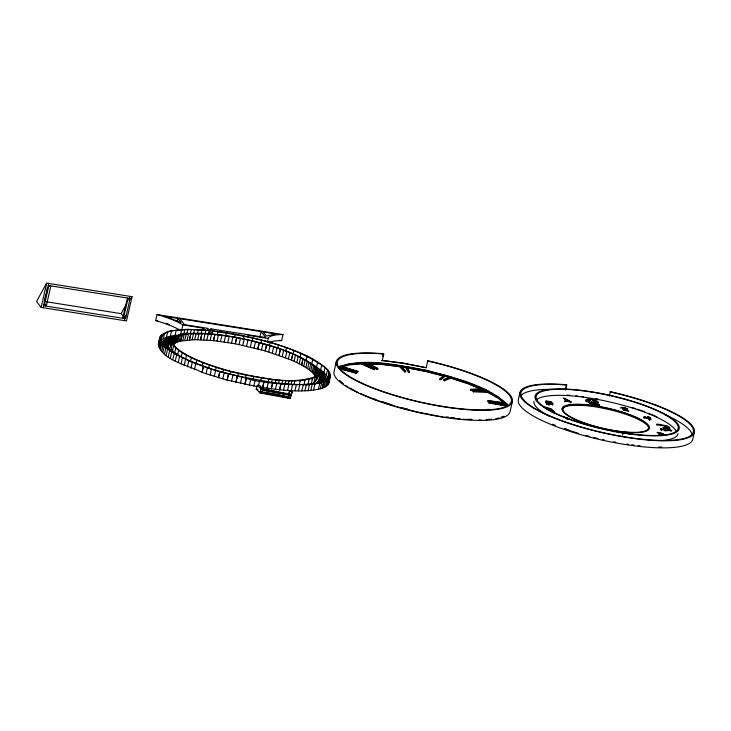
<?xml version="1.0" encoding="UTF-8"?>
<svg xmlns="http://www.w3.org/2000/svg" width="731" height="731" viewBox="0 0 731 731"><rect width="100%" height="100%" fill="white"/><g stroke="black" fill="none" stroke-linecap="round" stroke-linejoin="round"><path stroke-width="1.1" d="M610.312 391.697L610.275 391.944A88.387 20.632 12.8 0 1 687.14 437.467A88.387 20.632 12.8 0 1 549.328 415.692A88.387 20.632 12.8 0 1 566.726 385.063L566.242 384.734A89.456 20.879 12.8 0 0 548.625 415.729A89.456 20.879 12.8 0 0 688.109 437.768A89.456 20.879 12.8 0 0 610.312 391.697L609.352 395.992M173.229 340.034C172.297 347.846 181.909 351.629 187.255 355.239C201.062 362.512 216.001 367.327 231.023 371.385C257.879 376.995 287.1 385.575 314.129 377.095C321.539 373.011 313.837 364.952 308.985 362.512C291.66 351.492 271.53 345.9 251.802 340.884C235.437 337.082 218.779 334.286 201.966 333.647C192.682 334.506 177.003 331.317 172.772 342.053M307.925 356.317C378.009 394.356 263.644 385.429 246.237 378.219L215.636 370.352L188.781 360.721L176.664 354.91L167.536 349.19L161.798 343.826L159.705 339.029L160.062 336.918L161.35 335.026L166.65 331.984L170.615 330.869L187.163 329.279L209.404 330.412M208.719 334.761L209.642 330.714C198.54 329.681 187.31 329.06 176.208 330.375C169.4 330.366 155.831 335.428 162.83 343.999C192.947 369.374 234.651 375.57 272.307 382.45C287.694 384.223 303.456 385.831 318.817 382.943C327.515 383.053 333.756 373.038 325.085 367.547C292.574 344.246 251.382 336.863 212.575 331.052L210.866 328.84L209.715 333.903M176.756 354.8C162.264 344.73 176.674 331.289 190.051 333.446C205.639 332.642 221.21 334.688 236.524 337.411C262.475 342.821 289.238 349.116 311.689 363.81C323.093 368.863 318.076 385.995 305.896 384.935M170.734 346.668L172.187 339.805M316.971 379.398L318.424 372.527M260.428 387.202L279.525 389.797C290.819 390.857 302.241 391.505 313.544 390.162C318.972 389.029 328.466 388.289 329.224 381.18M426.21 367.72L403.338 363.088L381.756 360.41L403.567 363.389L426.21 367.72L427.772 360.785A90.26 21.071 12.8 0 1 505.916 407.249A90.26 21.071 12.8 0 1 365.089 384.899A90.26 21.071 12.8 0 1 383.272 353.722L383.757 354.051L382.24 360.748M427.772 360.785L427.736 361.032A89.191 20.824 12.8 0 1 504.957 406.948A89.191 20.824 12.8 0 1 365.783 384.853A89.191 20.824 12.8 0 1 383.757 354.051M282.541 396.586L288.124 397.828L289.485 391.158L292.153 391.752L290.061 398.514L260.181 392.995L256.088 389.038L256.599 388.335M288.352 396.814L288.8 394.192L262.137 389.139M288.124 397.828L289.485 391.158M291.276 395.553L261.908 390.144M257.157 386.644L227.067 380.074L201.994 372.435C189.722 365.061 151.436 359.022 160.062 336.918M41.155 307.404L46.665 283.125L132.019 296.676L126.5 320.955L41.155 307.404L36.55 301.446L46.665 283.125M44.134 302.232L46.053 293.78M46.537 291.669L47.497 287.447M43.184 307.724L48.703 283.445M44.564 304.279L48.703 286.068L48.246 285.474L129.524 298.376L129.99 298.97L125.851 317.181L124.928 318.606L43.641 305.704L44.564 304.279L46.601 304.599L50.731 286.388L50.275 285.794M123.813 316.861L127.952 298.65L127.496 298.056L122.671 317.985L123.813 316.861L125.851 317.181M124.471 320.635L125.659 315.417M129.04 300.505L129.99 296.357M180.009 330.101A44.984 10.499 12.8 0 0 155.657 320.617L157.037 314.54L283.025 334.542L281.645 340.619A44.984 10.499 12.8 0 0 269.264 342.41M158.325 345.096L159.888 337.987M159.321 342.053L160.701 335.986M158.627 346.266L160.007 340.198M160.884 337.046L161.35 335.026M160.4 340.207L161.094 337.174M158.91 347.408L160.29 341.34M162.355 335.31L161.213 340.363C167.152 335.593 175.303 335.374 182.576 334.835M159.678 348.669L161.058 342.592M160.418 349.893L161.798 343.826M162.282 342.081L162.054 343.095L168.971 344.785L169.199 343.78L162.282 342.081L161.752 343.369L168.724 344.959L169.199 343.78M163.379 338.736L164.53 333.674M163.817 340.335L163.58 341.34L170.378 343.186L170.606 342.181L163.817 340.335L162.693 341.468L169.583 343.223L170.606 342.181M161.652 351.218L163.031 345.151M162.849 352.516L164.228 346.448M171.867 340.509L166.22 338.818L165.992 339.833L172.58 341.806M166.44 337.356L167.591 332.303M164.521 353.905L165.9 347.837M173.695 338.956L169.482 337.567L169.254 338.581L172.415 339.613M170.341 336.251L171.493 331.198M166.156 355.266L167.536 349.19M162.638 344.264L168.623 345.58L168.386 346.595L164.402 345.717M163.899 346.604L168.861 347.563L168.633 348.577L166.65 348.194M168.267 356.691L169.647 350.624M169.702 350.716L169.93 349.71L167.975 349.381M175.559 337.302L173.567 336.58L173.338 337.594L171.465 338.005M177.13 321.402L177.816 318.369L165.343 316.386L181.05 322.554L177.816 318.369M171.246 348.65L172.388 343.597L171.886 341.615M172.845 343.296L173.768 339.248M172.918 344.529L174.316 338.435L172.936 344.502L177.377 341.953L180.767 340.993L194.775 339.65L213.571 340.609L235.218 343.744L265.125 350.816L291.349 360.017L301.611 364.933L309.341 369.767L312.183 372.116L315.509 376.438L316.879 370.334M175.056 335.438L176.208 330.375M170.314 358.089L171.694 352.022M173.859 343.817L175.239 337.749M172.543 350.779L173.695 345.726L172.388 343.597M174.773 343.131L176.18 337.046M176.098 342.528L177.478 336.461M172.836 359.551L174.216 353.484M174.627 353.036L175.778 347.974L173.695 345.726M179.077 341.468L180.456 335.401M180.53 334.908L181.672 329.845M181.736 329.983L182.878 324.92A44.984 10.499 12.8 0 0 157.037 314.54M175.285 360.977L176.664 354.91M177.469 355.385L178.62 350.332L175.778 347.974M180.721 341.002L182.092 334.935M180.767 340.993L182.147 334.926M183.609 334.798L184.751 329.736M182.759 340.646L184.139 334.579M178.181 362.448L179.561 356.381M184.742 340.299L186.186 334.222M181.27 356.801L182.193 352.753L178.62 350.332M186.688 334.679L187.83 329.617M181.005 363.883L182.384 357.815M187.118 340.07L188.497 334.003M190.316 333.701L191.23 329.654M189.42 339.851L190.8 333.775M189.493 339.842L190.873 333.775M184.249 365.354L186.451 355.229L182.193 352.753M192.098 339.751L193.477 333.683M193.706 333.738L194.629 329.69M187.41 366.788L188.781 360.721M194.693 339.65L196.155 333.583M190.444 361.772L191.358 357.724L186.451 355.229M197.379 333.921L198.302 329.882M190.965 368.232L192.344 362.165M197.644 339.687L199.024 333.61M201.052 334.113L201.975 330.065M200.504 339.714L201.884 333.638M202.725 330.165L203.181 328.146L182.878 324.92M200.586 339.714L201.966 333.647M194.428 369.648L195.807 363.581M196.164 363.243L196.858 360.209L191.358 357.724M203.693 339.869L205.073 333.802M205.192 333.427L205.877 330.394M206.782 340.025L208.253 333.966M208.71 333.446L209.176 331.417M202.185 365.701L202.88 362.667L196.858 360.209M201.994 372.435L203.373 366.368L202.085 372.472M210.181 340.317L212.337 330.75L217.719 331.381A87.51 20.431 12.8 0 1 244.072 335.922C263.626 340.134 282.979 345.608 301.437 353.384M211.88 334.085L212.575 331.052M213.47 340.591L214.85 334.524M206.051 373.797L207.43 367.73M213.571 340.609L214.951 334.533M208.673 368.086L209.368 365.052L202.88 362.667M217.308 334.716L218.002 331.682M217.034 341.011L218.414 334.944M210.117 375.158L211.387 369.054M220.488 341.414L221.968 335.355M215.554 370.398L216.248 367.355L209.368 365.052M214.256 376.419L215.636 370.352M224.179 341.944L225.559 335.876M225.815 335.949L226.5 332.916M218.405 377.68L219.784 371.613M218.505 377.708L219.885 371.64M227.761 342.464L229.251 336.415M222.754 372.582L223.439 369.548L216.248 367.355M222.791 378.896L224.17 372.819M231.544 343.113L232.924 337.046M234.523 337.448L235.208 334.414M235.218 343.744L236.588 337.676M227.067 380.074L228.447 374.007M235.318 343.762L236.698 337.695M227.177 380.102L228.556 374.034M230.192 374.637L230.877 371.604L223.439 369.548M239.037 344.502L240.417 338.435M231.553 381.198L232.933 375.122M243.341 339.202L244.026 336.159M242.756 345.242L244.245 339.193M237.301 376.218L235.921 382.286L237.411 376.246M237.776 376.538L238.47 373.495L230.877 371.604M246.594 346.092L247.964 340.025M240.444 383.3L241.824 377.233M250.422 346.951L251.692 340.856M252.168 341.176L252.862 338.142M245.442 378.247L246.128 375.213L275.843 379.928L289.01 380.833L300.258 380.696L312.484 378.567L317.026 375.962L318.122 374.336M244.858 384.287L246.237 378.219M244.967 384.314L246.347 378.238M254.105 347.874L255.484 341.806M259.752 337.658L261.131 331.591L179.853 318.689L184.45 324.646L207.814 328.356L209.642 330.714M249.381 385.182L250.76 379.115M257.796 348.797L259.176 342.729M257.906 348.824L259.286 342.757M260.912 343.36L261.607 340.326M253.09 379.764L253.785 376.73M261.515 349.82L262.895 343.753M253.785 386.059L255.274 380.01M262.191 391.971L262.877 388.938L259.852 385.666L257.285 385.301L256.371 389.34L258.08 389.596M265.125 350.816L266.504 344.749M265.234 350.853L266.614 344.776M267.308 342.519L268.231 338.471A44.984 10.499 12.8 0 1 283.025 334.542M258.482 385.813L259.624 380.76M260.656 381.061L261.342 378.028M269.474 345.726L270.168 342.693M268.725 351.913L270.105 345.845M259.953 392.693L260.876 388.645L257.285 385.301M260.181 392.995L260.181 391.679L275.121 394.055L290.435 397.28L290.061 398.514M262.603 387.576L263.982 381.509M262.703 387.594L264.083 381.518M272.325 353.009L273.604 346.905M262.548 389.979L264.695 390.29L264.924 389.276L289.293 394.046M264.869 390.573L265.106 389.568M268.03 382.139L268.725 379.106M266.961 388.207L268.341 382.139M275.66 354.133L277.04 348.057M277.771 348.248L278.456 345.215M267.509 394.055L267.738 393.04L290.289 397.509M264.695 390.29L269.054 391.039L269.282 390.025M271.594 382.551L272.288 379.517M271.21 388.828L272.69 382.77L271.311 388.837M279.004 355.248L280.384 349.18M279.105 355.284L280.485 349.208M275.158 382.962L275.843 379.928M269.054 391.039L273.513 391.807L273.741 390.793M273.577 392.072L273.814 391.067M282.248 356.445L283.628 350.377M275.423 389.321L276.802 383.254M275.066 395.352L275.304 394.347M285.693 350.898L286.378 347.865M278.548 383.254L279.242 380.221M285.492 357.642L286.78 351.538M278.155 391.67L277.926 392.684L273.513 391.807M279.525 389.797L280.905 383.729M279.626 389.806L281.006 383.738M278.785 396.092L279.014 395.078M281.709 384.561L282.632 380.513M288.416 358.83L289.796 352.762M282.404 393.826L282.632 392.812M283.537 390.144L284.916 384.067M285.136 383.711L285.821 380.668M282.632 396.851L282.86 395.846M291.349 360.017L292.729 353.95M291.431 360.054L292.811 353.987M292.939 354.672L293.853 350.624M288.316 383.866L289.01 380.833M287.539 390.482L288.919 384.405M294.1 361.269L295.47 355.193M287.091 393.552L286.863 394.566L282.449 393.58M291.039 384.908L291.961 380.86M296.841 362.512L298.147 356.408M291.212 390.665L292.592 384.597M290.207 398.294L292.153 391.752M299.874 357.496L300.797 353.448M293.981 384.945L294.904 380.897M299.226 363.718L300.596 357.651M294.968 390.857L296.347 384.78M299.335 384.744L300.258 380.696M303.74 366.167L305.119 360.1M298.367 390.893L299.747 384.817M306.207 360.356L307.13 356.317M305.869 367.41L307.194 361.306M301.766 390.93L303.219 384.853M303.849 385.292L305.001 380.239M307.605 368.588L308.985 362.512M309.387 369.795L310.721 363.691M304.918 390.811L306.298 384.744M312.777 359.186L311.634 364.248C317.793 368.113 325.852 371.732 328.219 379.17M310.766 370.937L312.146 364.87M307.943 384.588L309.094 379.526M312.183 372.116L313.562 366.048M308.071 390.692L309.451 384.616M313.197 373.212L314.577 367.145M311.333 383.629L312.484 378.567M314.239 374.336L315.618 368.269M310.812 390.427L312.183 384.36M316.541 367.09L317.693 362.037M314.86 375.368L316.24 369.301M313.992 382.432L315.134 377.379M315.984 376.383L317.126 371.33M316.459 376.364L317.382 372.289M313.544 390.162L314.924 384.095M316.624 376.127L317.09 374.08M314.97 384.469L315.198 383.455L316.761 382.56L319.639 383.373M315.874 381.015L317.026 375.962M316.532 383.574L316.761 382.56M318.524 375.277L318.296 376.291L325.194 377.507L325.423 376.492L318.524 375.277L319.145 376.693L326.099 378.037L325.423 376.492M317.172 383.09L318.433 381.034L322.362 382.03M320.653 369.886L321.804 364.833M318.433 381.034L318.204 382.048L321.156 382.797M319.319 377.37L319.091 378.384L326.063 379.791L326.291 378.777L319.319 377.37L319.392 378.676L326.364 380.202L326.291 378.777M319.292 379.298L318.579 381.491L319.292 379.298L326.254 380.888M317.775 371.083L321.037 371.476L320.808 372.49L317.546 372.097M318.369 389.321L319.749 383.254M322.654 374.217L322.883 373.203L321.037 371.476M323.934 372.6L325.085 367.547M320.324 388.773L321.704 382.706M318.04 373.212L323.669 374.053L323.44 375.067L317.811 374.217M326.337 375.195L327.479 370.142M323.851 387.512L325.231 381.445M325.405 386.809L326.784 380.741M327.835 377.653L328.977 372.591M326.492 385.995L327.872 379.928M328.868 377.909L329.562 374.875M327.598 385.155L328.977 379.087M328.237 384.223L329.617 378.155M328.868 383.291L330.604 375.104M336.26 361.9L333.966 372.015A90.26 21.071 12.8 0 0 418.598 412.549A90.26 21.071 12.8 0 0 510.11 411.434L512.404 401.319M507.451 404.901L489.066 401.703L488.829 402.717L507.223 405.906L507.213 404.197C484.881 384.058 453.86 377.863 425.661 370.133C397.445 365.345 367.154 357.386 339.083 366.578L338.846 367.592L339.961 367.236L357.413 372.582L357.989 371.458L341.605 366.386L349.482 363.892L361.516 362.923L374.866 368.57L374.108 369.621L361.288 363.937L349.254 364.897L341.377 367.401L343.424 368.031M339.961 367.236L340.189 366.222L357.989 371.458M356.582 372.262L339.467 367.611L339.239 368.625L356.353 373.276L356.728 372.097L338.627 367.117L339.083 366.578M356.353 373.276L356.728 372.097M357.413 372.582L357.642 371.567M361.288 363.937L361.516 362.923M363.124 362.393L362.896 363.408L365.061 363.49L377.58 369.584L377.808 368.57L366.807 362.859L366.578 363.864L377.58 369.584M365.061 363.49L365.29 362.485L377.808 368.57M374.108 369.621L374.336 368.616M376.894 369.557L377.132 368.543M382.624 356.591L383.062 354.681M406.646 367.803L425.387 371.394L443.945 376.154L444.183 375.14L425.625 370.389L406.875 366.788L409.543 371.613L409.305 372.627L408.483 372.472L405.431 367.318L400.305 366.505L400.533 365.491L405.705 370.982L405.477 371.997L404.7 371.896L399.619 366.688L399.848 365.674L382.185 363.49L366.807 362.859M402.79 366.807L403.019 365.802M405.431 367.318L405.659 366.304L408.711 371.458L408.483 372.472M404.7 371.896L404.928 370.882L399.848 365.674M440.756 379.691L440.985 378.676L445.462 375.213L445.234 376.218L440.756 379.691L439.934 379.48L440.163 378.466L444.183 375.14M450.25 377.68L450.479 376.666L443.927 379.535L443.699 380.549L444.448 380.796L450.835 378.146L467.931 383.738L481.382 389.358M444.448 380.796L444.686 379.782L451.064 377.132L468.16 382.724L482.643 388.773L470.609 389.34L470.38 390.345L483.94 390.098L487.504 391.807L487.741 390.793L473.341 390.601L473.103 391.615L487.303 392.127L498.177 398.221L503.878 403.229M468.489 383.647L447.838 376.894L448.076 375.88M450.835 378.146L451.064 377.132M471.02 390.619L471.248 389.605L484.169 389.084L483.94 390.098M473.587 391.889L473.341 390.601M485.978 390.948L486.206 389.934M487.303 392.127L487.531 391.122L473.816 390.875M487.531 391.122L498.405 397.216L504.929 402.936L488.098 400.57L488.153 401.84L506.062 404.407L507.223 405.906M488.153 401.84L488.098 400.57M489.14 401.922L506.519 404.992L506.291 406.007L488.911 402.936L489.066 401.703M487.714 410.173L487.942 409.168L490.081 409.744M506.062 404.407L506.291 403.393L488.381 400.826M506.976 405.212L507.213 404.197M519.86 392.922L518.252 400.003A89.456 20.879 12.8 0 0 602.39 440.163A89.456 20.879 12.8 0 0 692.842 438.947L694.45 431.866M548.058 404.161L548.597 403.019L547.071 402.708L549.292 403.987L552.91 404.106L547.08 401.557L549.858 401.904L551.485 403.037C553.248 400.816 541.817 400.935 547.3 402.178M545.847 402.151L546.075 401.136M545.755 402.854L545.81 401.209M546.221 402.114L546.45 401.109M546.715 402.132L546.943 401.118M546.806 402.854L547.08 401.557M546.934 402.836L546.706 403.841L547.4 402.644M547.007 402.516L547.236 401.502M546.77 404.033L547.071 402.708M546.943 404.188L547.172 403.174M547.208 404.353L547.592 402.242M547.683 403.613L547.912 402.598L545.984 401.849M547.821 403.448L548.049 402.434M548.104 404.28L548.378 403.064M548.634 402.388L548.862 401.383M548.369 404.033L548.615 402.626M548.524 404.855L548.753 403.841M548.972 402.708L549.2 401.703M548.789 404.654L549.027 403.649L548.296 403.146M549.255 402.534L549.484 401.52M549.063 405.001L549.292 403.987M549.63 402.909L549.858 401.904M549.374 404.828L549.602 403.814L549.027 403.649M550.077 401.685L549.849 402.69L550.909 403.064M550.132 403.137L550.361 402.132M550.425 403.384L550.644 401.867M550.406 403.622L550.717 402.516M550.507 404.252L550.735 403.238L547.912 402.598M550.626 404.079L551.137 402.059M551.302 403.256L551.53 402.242M551.823 402.434L551.348 404.298L551.942 404.535L552.17 403.53M551.777 403.631L552.015 402.617M550.498 410.804L550.726 409.789L549.593 408.903L543.617 407.003M552.371 404.773L552.599 403.759M551.073 411.507L550.726 409.789M552.609 404.974L552.846 403.969M565.319 388.782L565.776 386.754M565.575 390.116L566.726 385.063M564.487 399.364L564.716 398.358L563.336 398.139L569.687 401.337L564.953 400.88L571.085 401.849L570.856 402.863M564.725 401.886L564.953 400.88M566.278 418.616L566.507 417.602L563.756 417.163M566.406 418.982L566.251 417.83M566.9 418.808L567.128 417.803L566.507 417.602M589.104 401.218L589.451 402.936L588.629 400.506C591.26 397.043 601.622 404.654 591.132 401.886L590.904 402.9L591.662 403.256L599.228 404.974L599.795 405.705L590.401 403.475L587.13 401.493L586.043 399.592L588.556 398.934L594.477 400.021A6.451 1.508 12.8 0 1 597.373 401.228C601.321 404.225 592.293 403.603 591.132 401.886M589.04 402.397L589.268 401.392M589.378 400.689L589.606 399.674M591.342 403.466L591.571 402.461M593.243 401.319L593.481 400.305M596.578 405.732L598.881 405.97L599.109 404.956M599.228 404.974L598.881 405.97M620.93 408.455L621.158 407.441C623.826 406.856 632.114 410.52 624.082 409.351L623.854 410.356L624.548 409.433M624.758 408.985L624.987 407.971M624.786 409.296L625.014 408.282L621.158 407.441M625.142 409.415L625.014 408.282M625.38 409.159L625.608 408.145M626.156 408.337L625.928 409.351L626.787 409.753L627.015 408.739M626.038 410.182L626.22 408.949L625.37 408.41M626.394 409.543L626.622 408.528M627.097 409.963L627.326 408.949M627.308 410.164L627.536 409.15M622.638 435.055L622.867 432.734M643.874 417.84L644.102 416.825L647.575 417.648L645.345 417.291L645.117 418.306M644.175 418.242L644.102 416.825M647.62 416.533L647.392 417.547L648.635 417.739L649.384 418.717L649.612 417.703L648.863 416.734L647.62 416.533L649.457 418.918L649.229 419.932M648.635 417.739L648.863 416.734M649.621 419.018L649.85 418.013L651.001 418.187L649.612 417.703M649.631 420.389L649.859 419.375L644.413 417.227M656.813 425.204L657.05 424.199L659.252 424.327L667.211 425.963L670.08 427.836L667.101 428.348L671.789 430.495L666.919 430.632L661.601 429.481L660.979 428.677L660.751 429.691M658.275 433.922L658.503 432.907L663.255 433.666L657.041 432.386L662.926 435.347M660.979 428.677L660.906 429.718L661.847 430.002M661.363 430.495L661.601 429.481M664.634 426.867L664.863 425.853L657.672 424.994L657.05 424.199M664.863 425.853C667.302 425.186 667.677 429.243 667.083 428.156M667.175 428.613L667.403 427.598M668.728 429.462C669.815 432.807 666.873 425.981 663.428 427.973L662.944 427.343L667.175 427.717M122.899 315.975L121.09 313.645L125.851 305.028M130.95 298.604L132.019 296.676M45.678 306.024L46.601 304.599M551.667 411.836L551.302 410.493M585.814 400.606L587.441 399.939L590.611 400.195M439.934 379.48L442.346 377.479M595.5 403.366L595.601 402.671M166.22 338.818L164.521 339.796L171.255 341.688M444.631 380.138L447.445 378.905M588.921 400.752L588.373 401.145L588.875 402.233M553.486 412.713L554.372 411.635L551.284 408.848L542.758 406.29M169.482 337.567L167.216 338.371L172.635 340.052M495.709 418.881L498.862 417.885M500.963 417.218L504.107 416.213M173.567 336.58L170.762 337.21L173.859 338.261M175.102 336.315L177.313 336.022M348.367 364.568L350.505 364.404M354.782 364.056L359.067 363.709M486.078 419.658L491.424 419.228M470.38 390.345L473.661 390.199M473.103 391.615L487.504 391.807M658.805 446.997L661.875 447.125M369.438 363.672L379.279 364.075M366.578 363.864L381.947 364.504L399.619 366.688M566.708 395.096L569.696 395.224M468.708 419.219L471.998 419.356M462.604 419.283L471.358 419.64M479.006 419.959L481.172 420.051M317.821 370.352L319.968 370.599L317.565 368.799L317.327 369.813L318.935 371.01M383.684 364.44L399.199 366.368M404.928 370.882L405.705 370.982M575.663 395.791L577.654 396.038M581.629 396.531L583.621 396.778M446.659 417.035L448.871 417.31M452.178 417.721L454.39 417.995M442.931 416.853L439.514 416.305M444.868 417.09L448.194 417.502M450.415 417.776L460.393 419.009M626.568 444.137L628.669 444.393M631.822 444.786L633.923 445.042M638.126 445.563L640.228 445.819M663.812 428.53L665.393 428.741M317.318 372.426L322.883 373.203M660.404 425.488L661.829 425.698M260.876 388.645L262.877 388.938M261.698 388.81L264.924 389.276M260.41 391.98L267.738 393.04M261.954 392.986L273.814 394.877M48.703 286.068L50.731 286.388M127.952 298.65L129.99 298.97M46.492 301.793L121.09 313.645M210.866 328.84L265.737 337.558L261.131 331.591M155.657 320.617L157.905 320.973M268.231 338.471L247.928 335.246L248.485 336.909M279.397 340.262L281.645 340.619M207.421 329.352L210.766 329.882M44.107 304.991L46.135 305.311M123.356 317.574L125.385 317.894M649.859 419.375L651.056 419.567L649.85 418.013M629.281 433.812L617.357 431.92L617.969 432.715M318.086 374.546L324.939 375.697L323.669 374.053M167.509 348.632L169.482 348.979L168.861 347.563M623.196 409.963L624.274 410.155M546.395 408.757L549.31 409.844L547.455 409.47M664.534 430.687L665.968 430.952M661.601 435.365L659.033 434.744L659.344 435.146M602.472 439.669L604.692 440.099M613.601 441.798L615.822 442.218M595.911 398.733L598.031 399.135M408.766 367.958L425.433 371.147L443.032 375.661M408.711 371.458L409.543 371.613M565.812 417.703L563.528 417.182M425.296 413.326L427.498 413.746M438.637 416.14L418.635 412.302L397.097 406.783M549.602 403.814L551.594 403.914L550.735 403.238M274.893 395.069L277.762 395.635M278.831 392.858L281.545 393.397M278.721 395.818L281.59 396.394M163.707 345.873L168.687 346.887L168.623 345.58M238.47 373.495L246.128 375.213M289.047 393.781L291.13 394.247M319.054 380.303L324.034 381.445M318.807 380.476L323.751 381.692M585.887 435.429L589.204 436.279M593.627 437.412L598.049 438.536M445.234 376.218L447.838 376.894M440.163 378.466L440.985 378.676M401.209 407.578L407.761 409.259M317.409 382.075L319.346 382.605M340.527 368.716L356.5 373.102M664.643 426.255L665.877 426.602M593.088 400.707L594.239 401.036M593.27 404.974L594.303 405.266M661.135 428.704L667.44 430.111L668.966 429.691M564.835 428.668L567.886 429.664M564.35 428.786L569.431 430.449M570.454 430.778L578.587 433.428M632.242 407.56L635.148 408.501M637.085 409.141L644.815 411.663M443.927 379.535L444.686 379.782M382.551 401.812L392.172 404.956M376.648 400.159L396.229 406.564M668.353 429.737L671.414 431.199M658.503 432.907L664.232 435.384M548.241 408.666L552.17 410.548L554.144 412.649M166.056 323.276L169.199 324.509M645.345 417.291L649.457 418.918M666.983 426.977L669.852 428.85M567.128 417.803L569.294 419.265M552.508 424.218L555.423 425.433M648.543 413.225L651.339 414.395M652.28 414.788L656.941 416.734M469.521 384.077L479.819 388.371M470.609 389.34L471.248 389.605M374.071 398.852L376.136 399.711M360.127 393.36L375.579 399.811M591.434 404.261L592.311 404.636M361.434 362.53L374.866 368.57M361.205 363.545L373.605 369.118M301.528 353.42L307.852 356.289M566.635 417.968L567.978 419.055M564.716 398.358L571.085 401.849M565.492 399.875L570.527 402.443M567.448 419.037L567.932 419.292M488.472 392.346L499.109 398.304M345.927 385.694L347.865 386.772M349.793 387.859L355.595 391.103M356.564 391.652L358.089 392.51M314.75 366.971L316.221 367.894M590.895 402.845L589.679 401.931M590.008 403.411L590.666 403.859M203.181 328.146L205.402 330.065M500.653 399.656L502.197 401.017M339.55 380.403L343.415 383.793M598.26 403.119L597.145 402.233A6.451 1.508 12.8 0 0 595.345 401.41M624.082 409.351L624.658 410.1L628.971 411.078L623.671 410.237L622.538 408.775L626.22 408.949M613.784 431.354L614.232 431.93M169.93 349.71L171.091 351.209M585.833 401.109L586.225 401.785M363.188 363.06A90.26 21.071 12.8 0 1 365.226 363.06M376.273 363.481A90.26 21.071 12.8 0 1 379.791 363.736M385.091 364.221A90.26 21.071 12.8 0 1 387.202 364.44M391.505 364.943A90.26 21.071 12.8 0 1 393.698 365.226M397.006 365.674A90.26 21.071 12.8 0 1 399.227 366.003M402.562 366.514A90.26 21.071 12.8 0 1 405.769 367.035M410.109 367.794A90.26 21.071 12.8 0 1 412.302 368.196M414.495 368.616A90.26 21.071 12.8 0 1 420.005 369.722M425.469 370.9A90.26 21.071 12.8 0 1 429.837 371.905M440.738 374.647A90.26 21.071 12.8 0 1 443.945 375.524M446.065 376.118A90.26 21.071 12.8 0 1 448.149 376.712M457.862 379.681A90.26 21.071 12.8 0 1 467.1 382.834M474.629 385.676A90.26 21.071 12.8 0 1 476.786 386.544M520.901 395.709A88.387 20.632 12.8 0 1 554.354 389.459M664.506 414.45A88.387 20.632 12.8 0 1 692.202 434.835M678.085 433.574A73.868 17.242 12.8 0 1 660.925 440.665M549.703 416.423A73.868 17.242 12.8 0 1 533.932 401.319M536.051 400.131A72.798 16.996 12.8 0 1 608.548 401.666A72.798 16.996 12.8 0 1 676.367 431.528M562.139 408.83A44.81 10.462 12.8 0 1 607.251 409.132A44.81 10.462 12.8 0 1 649.256 428.32M178.757 335.885L177.377 341.953L178.803 335.867M302.99 358.866L301.611 364.933L303.054 358.894M323.659 382.149L322.28 388.216L323.696 382.13M275.642 333.893L266.395 336.105L263.169 331.92L275.642 333.893M554.966 413.024A72.798 16.996 12.8 0 0 675.051 432.094A72.798 16.996 12.8 0 0 591.443 392.054A72.798 16.996 12.8 0 0 554.966 413.024M574.42 418.845A43.741 10.207 12.8 0 0 646.569 430.294A43.741 10.207 12.8 0 0 596.341 406.244A43.741 10.207 12.8 0 0 574.42 418.845M554.199 413.033A73.868 17.242 12.8 0 0 676.047 432.377A73.868 17.242 12.8 0 0 591.215 391.752A73.868 17.242 12.8 0 0 554.199 413.033M573.652 418.854A44.81 10.462 12.8 0 0 647.565 430.586A44.81 10.462 12.8 0 0 596.112 405.943A44.81 10.462 12.8 0 0 573.652 418.854"/></g></svg>
